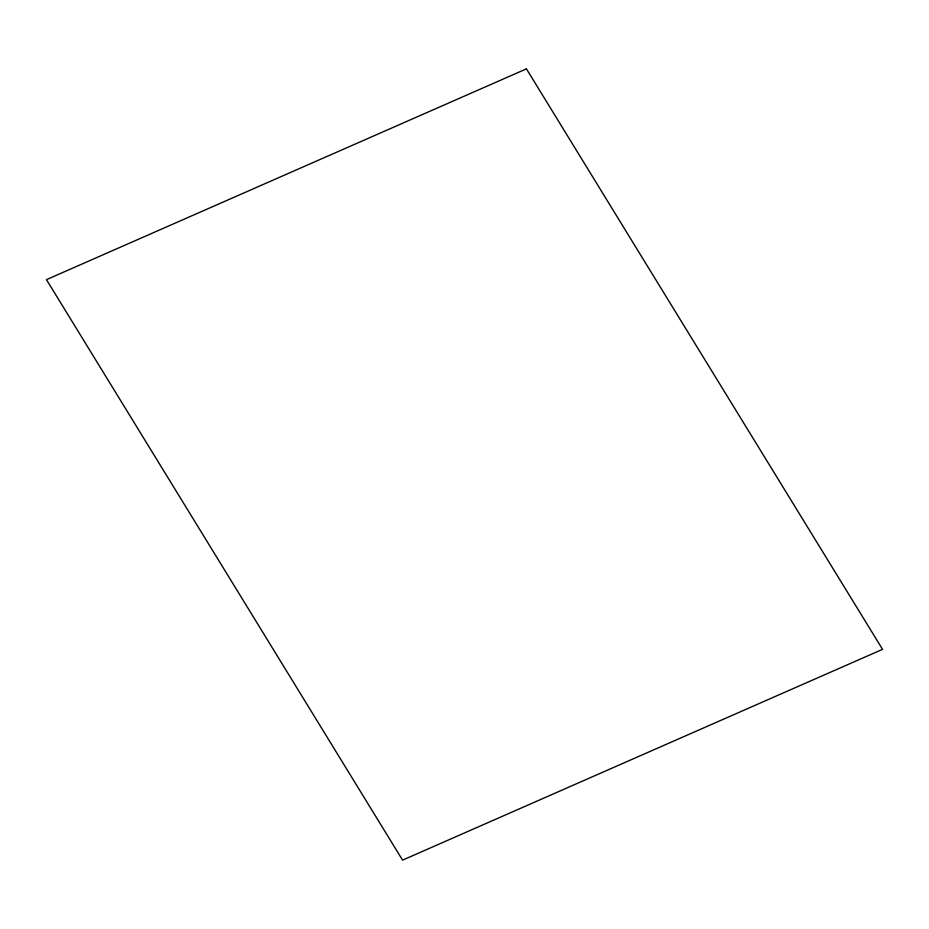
<?xml version="1.0" encoding="UTF-8"?>
<svg xmlns="http://www.w3.org/2000/svg" width="929" height="929" viewBox="0 0 929 929"><rect width="100%" height="100%" fill="white"/><g stroke="black" fill="none" stroke-linecap="round" stroke-linejoin="round"><path stroke-width="1.39" d="M526.429 68.862L46.45 279.652L402.571 860.138L882.55 649.348L526.429 68.862"/></g></svg>
